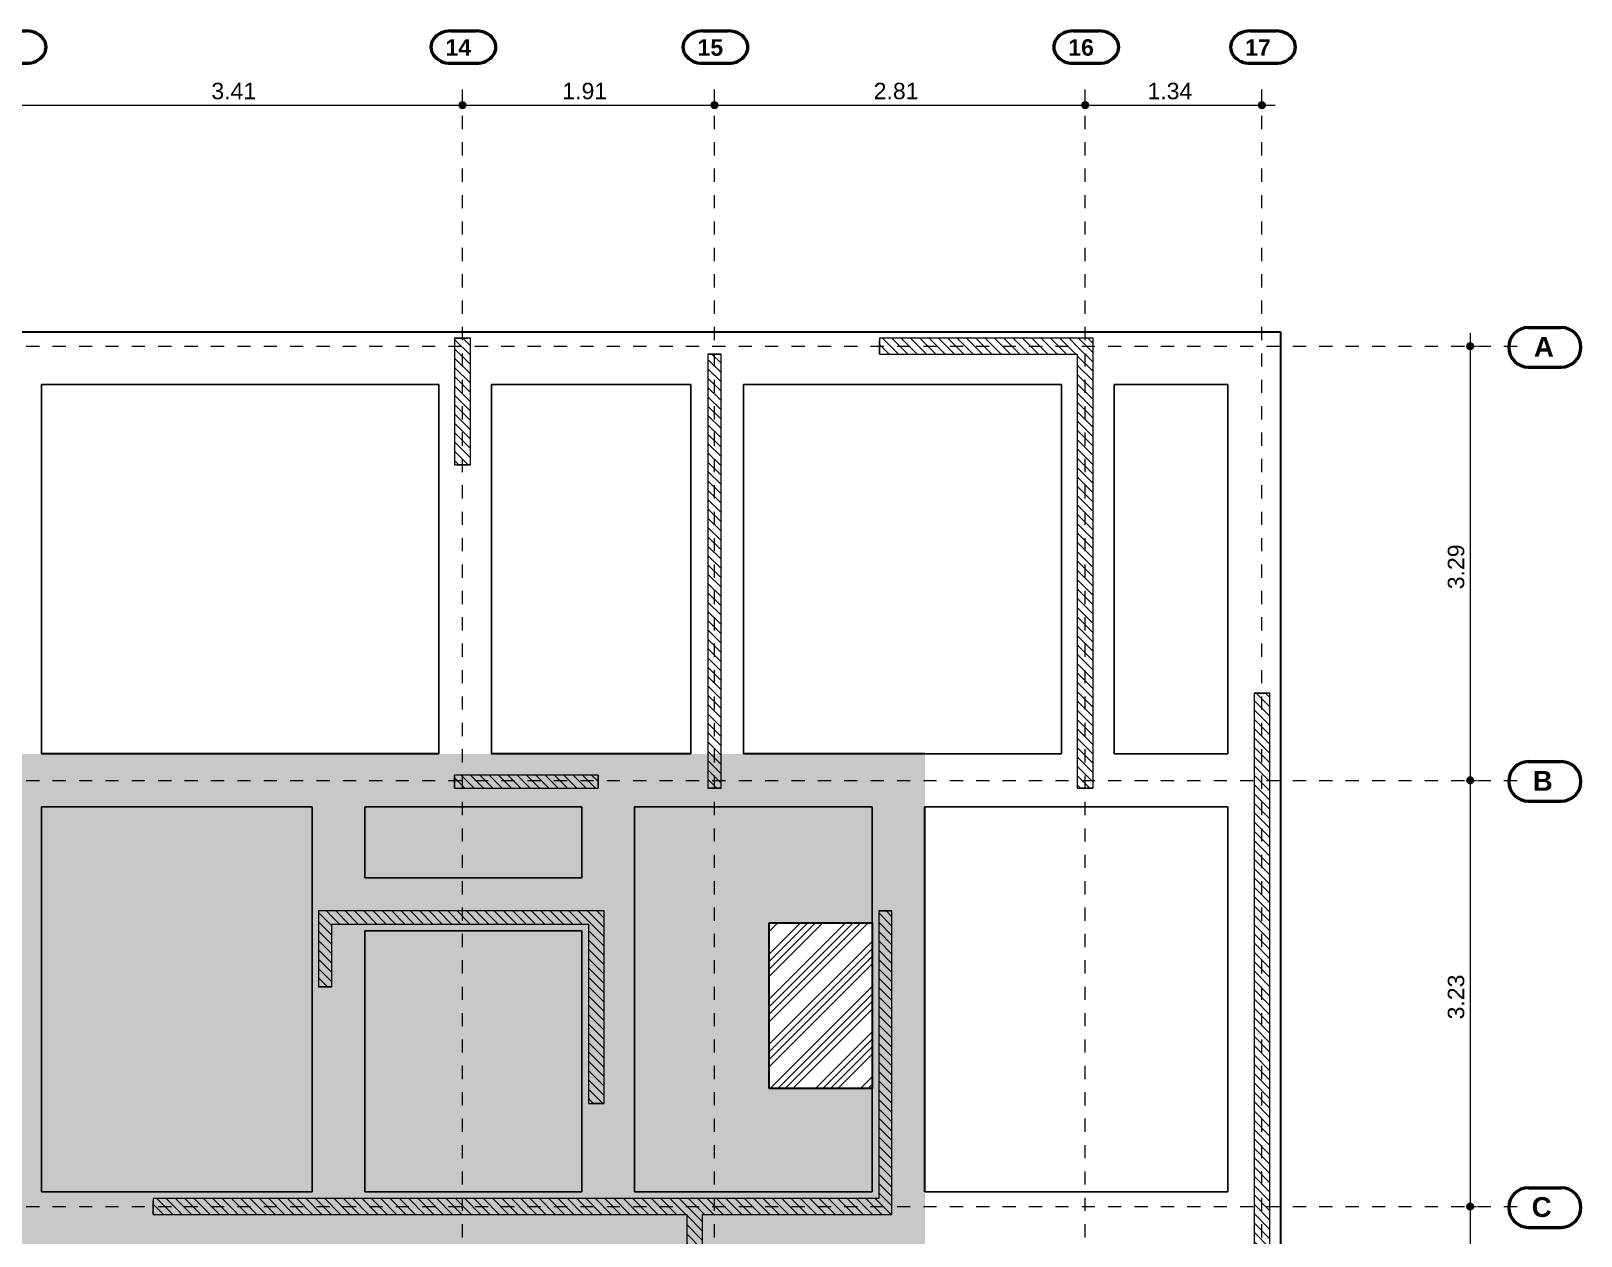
# Model space of a CAD drawing. Header units: metres. Extents: x 1.9 to 93.5, y 3.6 to 60.4.
# Drawn here: x 81.74 to 93.48, y 51.29 to 60.42 of the extents above; entities that cross this region are included whole.
import ezdxf

# ---------------------------------------------------------------- set-up
doc = ezdxf.new("R2010")
doc.units = ezdxf.units.M
doc.linetypes.add('-PYD PUNTEADO', pattern=[0.003177, 0.002118, -0.001059])
doc.linetypes.add('IMPORT-CENTER', pattern=[0.02, 0.0125, -0.0025, 0.0025, -0.0025])
for name, color, linetype, lineweight in [('ACHURADO-1', 8, 'Continuous', 9), ('CASETONES-1', 8, 'Continuous', 9), ('CONTORNO-1', 2, 'Continuous', 30), ('COTAS-2', 9, 'Continuous', 9), ('COTAS-50', 9, 'Continuous', 9), ('EJES-2', 1, 'IMPORT-CENTER', 9), ('MUROS-1', 8, 'Continuous', 9), ('MUROS-2', 8, '-PYD PUNTEADO', 9), ('TEXTEJES', 3, 'Continuous', 50)]:
    doc.layers.add(name, color=color, linetype=linetype, lineweight=lineweight)
doc.styles.add('Swis721 Ex BT_B_1', font='swisseb.ttf', dxfattribs={"height": 0.15})
doc.styles.add('Swis721 Ex BT_B_2', font='swisseb.ttf', dxfattribs={"height": 0.125})
doc.styles.add('Swis721 LtEx BT_4', font='swissel.ttf', dxfattribs={"height": 0.125})
doc.dimstyles.new('P_D-PLI-COT-EJE', dxfattribs={"dimscale": 0.3048, "dimtxt": 0.131878, "dimasz": 0.656168, "dimexe": 0.164042, "dimexo": 0.164042, "dimgap": 0.008202, "dimtad": 1, "dimrnd": 0.01, "dimzin": 0, "dimdsep": 46, "dimtxsty": 'Swis721 LtEx BT_4', "dimblk1": 'DOTSMALL', "dimblk2": 'DOTSMALL', "dimsah": 1, "dimcen": 0.09, "dimdle": 0.328084, "dimadec": 0, "dimazin": 0, "dimtfac": 1, "dimtdec": 4, "dimtix": 1, "dimtmove": 0, "dimatfit": 3, "dimfxl": 1, "dimtvp": 1, "dimtolj": 1, "dimtzin": 0, "dimarcsym": 2})
pattern_1 = [(315, (56.83287, 0), (0.03535534, 0.03535534), [])]

# ---------------------------------------------------------------- blocks, each defined once
blk = doc.blocks.new('Grid - P_D-DCA-EJE-VER-_1-75_-2560240-LOS-1_4 - REFUERZO SUP_ CIMENTACIÓN LOSA SUP_')
at = {"layer": 'TEXTEJES'}
for p, q in [((-0.00177, 0.00245), (0.00208, 0.00245)), ((-0.00177, -0.00245), (0.00208, -0.00245))]:
    blk.add_line(p, q, dxfattribs=at)
for centre, major_axis in [((-0.00177, 0), (-0.003, 0)), ((0.00208, 0), (0.003, 0))]:
    blk.add_ellipse(centre, major_axis=major_axis, ratio=0.817708, start_param=4.712389, end_param=7.853982, dxfattribs=at)
blk = doc.blocks.new('Grid - P_D-PLI-EJE-HOR-_1-75_-2561161-LOS-1_4 - REFUERZO SUP_ CIMENTACIÓN LOSA SUP_')
at = {"layer": 'TEXTEJES'}
for p, q in [((-0.00284, -0.00247), (-0.00284, 0.00247)), ((0.00316, -0.00247), (0.00316, 0.00247))]:
    blk.add_line(p, q, dxfattribs=at)
for centre, start, end in [((0.00016, 0.00247), 0, 180), ((0.00016, -0.00247), 180, 360)]:
    blk.add_arc(centre, 0.003, start, end, dxfattribs=at)
blk = doc.blocks.new('DIMBLOCK13-LOS-1_4 - REFUERZO SUP_ CIMENTACIÓN LOSA SUP_')
at = {"layer": 'COTAS-50', "lineweight": 25, "transparency": 16777216}
h = blk.add_hatch(color=256, dxfattribs=at)
edge = h.paths.add_edge_path()
edge.add_arc((81.597, 59.858), 0.025, 0, 360)
h = blk.add_hatch(color=256, dxfattribs=at)
edge = h.paths.add_edge_path()
edge.add_arc((85.007, 59.858), 0.025, 0, 360)
at = {"layer": 'COTAS-50', "transparency": 16777216}
for p, q in [((81.597, 59.844), (81.597, 59.908)), ((81.597, 59.858), (85.007, 59.858)), ((81.597, 59.858), (81.597, 59.844)), ((85.007, 59.844), (85.007, 59.908)), ((85.007, 59.858), (85.007, 59.844))]:
    blk.add_line(p, q, dxfattribs=at)
at = {"layer": 'COTAS-50', "lineweight": 25, "transparency": 16777216}
for centre in [(81.597, 59.858), (85.007, 59.858)]:
    blk.add_circle(centre, 0.025, dxfattribs=at)
at = {"layer": 'COTAS-50', "color": 0, "transparency": 16777216, "insert": (83.104, 60.027), "char_height": 0.125, "width": 0.47476, "attachment_point": 1, "line_spacing_factor": 0.989083, "style": 'Swis721 LtEx BT_4'}
blk.add_mtext('3.41', dxfattribs=at)
blk = doc.blocks.new('_DotSmall')
at = {"color": 0, "linetype": 'ByBlock', "const_width": 0.5}
blk.add_lwpolyline([(-0.0625, 0, 1), (0.0625, 0, 1)], format="xyb", close=True, dxfattribs=at)
blk = doc.blocks.new('DIMBLOCK14-LOS-1_4 - REFUERZO SUP_ CIMENTACIÓN LOSA SUP_')
at = {"layer": 'COTAS-50', "lineweight": 25, "transparency": 16777216}
h = blk.add_hatch(color=256, dxfattribs=at)
edge = h.paths.add_edge_path()
edge.add_arc((85.007, 59.858), 0.025, 0, 360)
h = blk.add_hatch(color=256, dxfattribs=at)
edge = h.paths.add_edge_path()
edge.add_arc((86.917, 59.858), 0.025, 0, 360)
at = {"layer": 'COTAS-50', "transparency": 16777216}
for p, q in [((85.007, 59.844), (85.007, 59.908)), ((85.007, 59.858), (86.917, 59.858)), ((85.007, 59.858), (85.007, 59.844)), ((86.917, 59.844), (86.917, 59.908)), ((86.917, 59.858), (86.917, 59.844))]:
    blk.add_line(p, q, dxfattribs=at)
at = {"layer": 'COTAS-50', "lineweight": 25, "transparency": 16777216}
for centre in [(85.007, 59.858), (86.917, 59.858)]:
    blk.add_circle(centre, 0.025, dxfattribs=at)
at = {"layer": 'COTAS-50', "color": 0, "transparency": 16777216, "insert": (85.764, 60.027), "char_height": 0.125, "width": 0.47476, "attachment_point": 1, "line_spacing_factor": 0.989083, "style": 'Swis721 LtEx BT_4'}
blk.add_mtext('1.91', dxfattribs=at)
blk = doc.blocks.new('DIMBLOCK15-LOS-1_4 - REFUERZO SUP_ CIMENTACIÓN LOSA SUP_')
at = {"layer": 'COTAS-50', "lineweight": 25, "transparency": 16777216}
h = blk.add_hatch(color=256, dxfattribs=at)
edge = h.paths.add_edge_path()
edge.add_arc((86.917, 59.858), 0.025, 0, 360)
h = blk.add_hatch(color=256, dxfattribs=at)
edge = h.paths.add_edge_path()
edge.add_arc((89.727, 59.858), 0.025, 0, 360)
at = {"layer": 'COTAS-50', "transparency": 16777216}
for p, q in [((86.917, 59.844), (86.917, 59.908)), ((86.917, 59.858), (89.727, 59.858)), ((86.917, 59.858), (86.917, 59.844)), ((89.727, 59.844), (89.727, 59.908)), ((89.727, 59.858), (89.727, 59.844))]:
    blk.add_line(p, q, dxfattribs=at)
at = {"layer": 'COTAS-50', "lineweight": 25, "transparency": 16777216}
for centre in [(86.917, 59.858), (89.727, 59.858)]:
    blk.add_circle(centre, 0.025, dxfattribs=at)
at = {"layer": 'COTAS-50', "color": 0, "transparency": 16777216, "insert": (88.124, 60.027), "char_height": 0.125, "width": 0.47476, "attachment_point": 1, "line_spacing_factor": 0.989083, "style": 'Swis721 LtEx BT_4'}
blk.add_mtext('2.81', dxfattribs=at)
blk = doc.blocks.new('DIMBLOCK16-LOS-1_4 - REFUERZO SUP_ CIMENTACIÓN LOSA SUP_')
at = {"layer": 'COTAS-50', "lineweight": 25, "transparency": 16777216}
h = blk.add_hatch(color=256, dxfattribs=at)
edge = h.paths.add_edge_path()
edge.add_arc((89.727, 59.858), 0.025, 0, 360)
h = blk.add_hatch(color=256, dxfattribs=at)
edge = h.paths.add_edge_path()
edge.add_arc((91.067, 59.858), 0.025, 0, 360)
at = {"layer": 'COTAS-50', "transparency": 16777216}
for p, q in [((89.727, 59.844), (89.727, 59.908)), ((89.727, 59.858), (91.167, 59.858)), ((89.727, 59.858), (89.727, 59.844)), ((91.067, 59.844), (91.067, 59.908)), ((91.067, 59.858), (91.067, 59.844))]:
    blk.add_line(p, q, dxfattribs=at)
at = {"layer": 'COTAS-50', "lineweight": 25, "transparency": 16777216}
for centre in [(89.727, 59.858), (91.067, 59.858)]:
    blk.add_circle(centre, 0.025, dxfattribs=at)
at = {"layer": 'COTAS-50', "color": 0, "transparency": 16777216, "insert": (90.199, 60.027), "char_height": 0.125, "width": 0.47476, "attachment_point": 1, "line_spacing_factor": 0.989083, "style": 'Swis721 LtEx BT_4'}
blk.add_mtext('1.34', dxfattribs=at)
blk = doc.blocks.new('DIMBLOCK39-LOS-1_4 - REFUERZO SUP_ CIMENTACIÓN LOSA SUP_')
at = {"layer": 'COTAS-50', "lineweight": 25, "transparency": 16777216}
h = blk.add_hatch(color=256, dxfattribs=at)
edge = h.paths.add_edge_path()
edge.add_arc((92.644, 58.03), 0.025, 0, 360)
h = blk.add_hatch(color=256, dxfattribs=at)
edge = h.paths.add_edge_path()
edge.add_arc((92.644, 54.74), 0.025, 0, 360)
at = {"layer": 'COTAS-50', "transparency": 16777216}
for p, q in [((92.644, 58.13), (92.644, 54.74)), ((92.629, 58.03), (92.694, 58.03)), ((92.644, 58.03), (92.629, 58.03)), ((92.629, 54.74), (92.694, 54.74)), ((92.644, 54.74), (92.629, 54.74))]:
    blk.add_line(p, q, dxfattribs=at)
at = {"layer": 'COTAS-50', "lineweight": 25, "transparency": 16777216}
for centre in [(92.644, 58.03), (92.644, 54.74)]:
    blk.add_circle(centre, 0.025, dxfattribs=at)
at = {"layer": 'COTAS-50', "color": 0, "transparency": 16777216, "insert": (92.475, 56.188), "char_height": 0.125, "width": 0.47476, "attachment_point": 1, "rotation": 90, "line_spacing_factor": 0.989083, "style": 'Swis721 LtEx BT_4'}
blk.add_mtext('3.29', dxfattribs=at)
blk = doc.blocks.new('DIMBLOCK40-LOS-1_4 - REFUERZO SUP_ CIMENTACIÓN LOSA SUP_')
at = {"layer": 'COTAS-50', "lineweight": 25, "transparency": 16777216}
h = blk.add_hatch(color=256, dxfattribs=at)
edge = h.paths.add_edge_path()
edge.add_arc((92.644, 54.74), 0.025, 0, 360)
h = blk.add_hatch(color=256, dxfattribs=at)
edge = h.paths.add_edge_path()
edge.add_arc((92.644, 51.51), 0.025, 0, 360)
at = {"layer": 'COTAS-50', "transparency": 16777216}
for p, q in [((92.629, 54.74), (92.694, 54.74)), ((92.644, 54.74), (92.629, 54.74)), ((92.644, 54.74), (92.644, 51.51)), ((92.629, 51.51), (92.694, 51.51)), ((92.644, 51.51), (92.629, 51.51))]:
    blk.add_line(p, q, dxfattribs=at)
at = {"layer": 'COTAS-50', "lineweight": 25, "transparency": 16777216}
for centre in [(92.644, 54.74), (92.644, 51.51)]:
    blk.add_circle(centre, 0.025, dxfattribs=at)
at = {"layer": 'COTAS-50', "color": 0, "transparency": 16777216, "insert": (92.475, 52.928), "char_height": 0.125, "width": 0.47476, "attachment_point": 1, "rotation": 90, "line_spacing_factor": 0.989083, "style": 'Swis721 LtEx BT_4'}
blk.add_mtext('3.23', dxfattribs=at)
blk = doc.blocks.new('DIMBLOCK41-LOS-1_4 - REFUERZO SUP_ CIMENTACIÓN LOSA SUP_')
at = {"layer": 'COTAS-50', "lineweight": 25, "transparency": 16777216}
h = blk.add_hatch(color=256, dxfattribs=at)
edge = h.paths.add_edge_path()
edge.add_arc((92.644, 51.51), 0.025, 0, 360)
h = blk.add_hatch(color=256, dxfattribs=at)
edge = h.paths.add_edge_path()
edge.add_arc((92.644, 50.09), 0.025, 0, 360)
at = {"layer": 'COTAS-50', "transparency": 16777216}
for p, q in [((92.629, 51.51), (92.694, 51.51)), ((92.644, 51.51), (92.629, 51.51)), ((92.644, 51.51), (92.644, 50.09)), ((92.629, 50.09), (92.694, 50.09)), ((92.644, 50.09), (92.629, 50.09))]:
    blk.add_line(p, q, dxfattribs=at)
at = {"layer": 'COTAS-50', "lineweight": 25, "transparency": 16777216}
for centre in [(92.644, 51.51), (92.644, 50.09)]:
    blk.add_circle(centre, 0.025, dxfattribs=at)
at = {"layer": 'COTAS-50', "color": 0, "transparency": 16777216, "insert": (92.475, 50.603), "char_height": 0.125, "width": 0.47476, "attachment_point": 1, "rotation": 90, "line_spacing_factor": 0.989083, "style": 'Swis721 LtEx BT_4'}
blk.add_mtext('1.42', dxfattribs=at)

msp = doc.modelspace()

# ---------------------------------------------------------------- hatches: boundary and pattern name
at = {"layer": 'ACHURADO-1'}
h = msp.add_hatch(dxfattribs=at)
h.set_pattern_fill('FP_1', color=256, style=0, pattern_type=2)
h.set_pattern_definition(pattern_1)
h.paths.add_polyline_path([(85.067, 57.13), (85.067, 58.09), (84.947, 58.09), (84.947, 57.13)])
h = msp.add_hatch(dxfattribs=at)
h.set_pattern_fill('FP_1', color=256, style=0, pattern_type=2)
h.set_pattern_definition(pattern_1)
h.paths.add_polyline_path([(88.167, 57.97), (89.667, 57.97), (89.667, 58.09), (88.167, 58.09)])
h = msp.add_hatch(dxfattribs=at)
h.set_pattern_fill('FP_1', color=256, style=0, pattern_type=2)
h.set_pattern_definition(pattern_1)
h.paths.add_polyline_path([(89.787, 54.68), (89.787, 58.09), (89.667, 58.09), (89.667, 54.68)])
h = msp.add_hatch(dxfattribs=at)
h.set_pattern_fill('FP_1', color=256, style=0, pattern_type=2)
h.set_pattern_definition(pattern_1)
h.paths.add_polyline_path([(86.967, 54.68), (86.967, 57.97), (86.867, 57.97), (86.867, 54.68)])
h = msp.add_hatch(dxfattribs=at)
h.set_pattern_fill('FP_1', color=256, style=0, pattern_type=2)
h.set_pattern_definition(pattern_1)
h.paths.add_polyline_path([(91.007, 44.78), (91.127, 44.78), (91.127, 55.4), (91.007, 55.4), (91.007, 50.03)])
h = msp.add_hatch(dxfattribs=at)
h.set_pattern_fill('FP_2', color=256, style=0, pattern_type=2)
h.set_pattern_definition([(45, (56.83287, 0), (-0.11404925, 0.11404925), []), (45, (56.94692, 0), (-0.11404925, 0.11404925), [0.20161, -0.04032, 0.00168, -0.03865])])
h.paths.add_polyline_path([(55.992, 45.24), (69.572, 45.24), (69.572, 54.94), (55.742, 54.94), (55.742, 45.24)])
h.paths.add_polyline_path([(78.247, 45.24), (88.512, 45.24), (88.512, 54.94), (74.682, 54.94), (74.682, 45.24), (77.157, 45.24)])
h.paths.add_polyline_path([(56.922, 46.52), (56.142, 46.52), (56.142, 47.775), (56.922, 47.775), (56.922, 47.614)])
h.paths.add_polyline_path([(87.332, 46.52), (87.332, 47.775), (88.112, 47.775), (88.112, 46.52)])
h.paths.add_polyline_path([(86.957, 48.96), (86.957, 49.89), (87.657, 49.89), (87.657, 48.96)])
h.paths.add_polyline_path([(57.297, 48.96), (56.597, 48.96), (56.597, 49.89), (57.297, 49.89)])
h.paths.add_polyline_path([(78.282, 49.091), (76.487, 49.091), (76.487, 51.09), (78.282, 51.09), (78.282, 50.263)])
h.paths.add_polyline_path([(65.967, 49.091), (65.967, 51.09), (67.767, 51.09), (67.767, 49.091)])
h.paths.add_polyline_path([(87.657, 50.29), (86.957, 50.29), (86.957, 51.22), (87.657, 51.22)])
h.paths.add_polyline_path([(56.597, 50.29), (56.597, 51.22), (57.297, 51.22), (57.297, 50.29)])
h.paths.add_polyline_path([(75.082, 52.405), (75.082, 53.66), (75.862, 53.66), (75.862, 52.405)])
h.paths.add_polyline_path([(88.112, 52.405), (87.332, 52.405), (87.332, 53.66), (88.112, 53.66)])
h.paths.add_polyline_path([(68.392, 52.405), (68.392, 53.66), (69.172, 53.66), (69.172, 52.405)])
h.paths.add_polyline_path([(56.142, 52.405), (56.142, 53.66), (56.922, 53.66), (56.922, 52.405), (56.788, 52.405)])
h = msp.add_hatch(dxfattribs=at)
h.set_pattern_fill('FP_1', color=256, style=0, pattern_type=2)
h.set_pattern_definition(pattern_1)
h.paths.add_polyline_path([(84.947, 54.68), (86.036, 54.68), (86.036, 54.78), (84.947, 54.78)])
h = msp.add_hatch(dxfattribs=at)
h.set_pattern_fill('FP_1', color=256, style=0, pattern_type=2)
h.set_pattern_definition(pattern_1)
h.paths.add_polyline_path([(84.017, 53.175), (84.017, 53.75), (83.917, 53.75), (83.917, 53.175)])
h = msp.add_hatch(dxfattribs=at)
h.set_pattern_fill('FP_1', color=256, style=0, pattern_type=2)
h.set_pattern_definition(pattern_1)
h.paths.add_polyline_path([(85.962, 53.65), (85.962, 53.75), (84.017, 53.75), (84.017, 53.65), (84.63, 53.65)])
h = msp.add_hatch(dxfattribs=at)
h.set_pattern_fill('FP_1', color=256, style=0, pattern_type=2)
h.set_pattern_definition(pattern_1)
h.paths.add_polyline_path([(85.962, 52.29), (86.082, 52.29), (86.082, 53.75), (85.962, 53.75), (85.962, 53.65)])
h = msp.add_hatch(dxfattribs=at)
h.set_pattern_fill('FP_1', color=256, style=0, pattern_type=2)
h.set_pattern_definition(pattern_1)
h.paths.add_polyline_path([(88.262, 51.57), (88.262, 53.75), (88.162, 53.75), (88.162, 51.57)])
h = msp.add_hatch(dxfattribs=at)
h.set_pattern_fill('FP_3', color=256, style=0, pattern_type=2)
h.set_pattern_definition([(45, (56.83287, 0), (-0.1710774, 0.1710774), []), (45, (56.8899, 0), (-0.1710774, 0.1710774), []), (45, (56.94692, 0), (-0.1710774, 0.1710774), []), (45, (57.00394, 0), (-0.1710774, 0.1710774), [])])
h.paths.add_polyline_path([(56.922, 46.52), (56.922, 47.775), (56.142, 47.775), (56.142, 46.52)])
h.paths.add_polyline_path([(87.332, 46.52), (88.112, 46.52), (88.112, 47.775), (87.332, 47.775)])
h.paths.add_polyline_path([(86.957, 48.96), (87.657, 48.96), (87.657, 49.89), (86.957, 49.89), (86.957, 49.091)])
h.paths.add_polyline_path([(56.597, 48.96), (57.297, 48.96), (57.297, 49.89), (56.597, 49.89), (56.597, 49.091)])
h.paths.add_polyline_path([(86.957, 50.29), (87.657, 50.29), (87.657, 51.22), (86.957, 51.22), (86.957, 51.09)])
h.paths.add_polyline_path([(56.922, 50.29), (57.297, 50.29), (57.297, 51.22), (56.597, 51.22), (56.597, 50.29)])
h.paths.add_polyline_path([(69.172, 52.405), (69.172, 53.66), (68.392, 53.66), (68.392, 52.405), (68.78, 52.405)])
h.paths.add_polyline_path([(75.082, 52.405), (75.862, 52.405), (75.862, 53.66), (75.082, 53.66)])
h.paths.add_polyline_path([(87.332, 52.405), (88.112, 52.405), (88.112, 53.66), (87.332, 53.66)])
h.paths.add_polyline_path([(56.142, 52.405), (56.922, 52.405), (56.922, 53.66), (56.142, 53.66), (56.142, 53.582)])
h = msp.add_hatch(dxfattribs=at)
h.set_pattern_fill('FP_1', color=256, style=0, pattern_type=2)
h.set_pattern_definition(pattern_1)
h.paths.add_polyline_path([(82.662, 51.45), (88.262, 51.45), (88.262, 51.57), (82.662, 51.57)])
h = msp.add_hatch(dxfattribs=at)
h.set_pattern_fill('FP_1', color=256, style=0, pattern_type=2)
h.set_pattern_definition(pattern_1)
h.paths.add_polyline_path([(86.707, 48.73), (86.827, 48.73), (86.827, 51.45), (86.707, 51.45), (86.707, 50.263)])

# ---------------------------------------------------------------- linework, layer by layer
at = {"layer": 'CASETONES-1'}
for p, q in [((84.827, 57.74), (81.817, 57.74)), ((81.817, 57.74), (84.827, 57.74)), ((81.817, 57.74), (81.817, 54.94)), ((81.817, 54.94), (81.817, 57.74)), ((84.827, 54.94), (84.827, 57.74)), ((84.827, 57.74), (84.827, 54.94)), ((86.737, 57.74), (85.227, 57.74)), ((85.227, 57.74), (86.737, 57.74)), ((85.227, 57.74), (85.227, 54.94)), ((85.227, 54.94), (85.227, 57.74)), ((86.737, 54.94), (86.737, 57.74)), ((86.737, 57.74), (86.737, 54.94)), ((89.547, 57.74), (87.137, 57.74)), ((87.137, 57.74), (89.547, 57.74)), ((87.137, 57.74), (87.137, 54.94)), ((87.137, 54.94), (87.137, 57.74)), ((89.547, 54.94), (89.547, 57.74)), ((89.547, 57.74), (89.547, 54.94)), ((90.807, 57.74), (89.947, 57.74)), ((89.947, 57.74), (90.807, 57.74)), ((89.947, 57.74), (89.947, 54.94)), ((89.947, 54.94), (89.947, 57.74)), ((90.807, 54.94), (90.807, 57.74)), ((90.807, 57.74), (90.807, 54.94)), ((84.827, 54.94), (81.817, 54.94)), ((86.737, 54.94), (85.227, 54.94)), ((88.512, 54.94), (87.137, 54.94)), ((88.512, 54.94), (89.547, 54.94)), ((89.547, 54.94), (88.512, 54.94)), ((89.947, 54.94), (90.807, 54.94)), ((90.807, 54.94), (89.947, 54.94)), ((83.867, 54.54), (81.817, 54.54)), ((81.817, 54.54), (83.867, 54.54)), ((81.817, 51.62), (81.817, 54.54)), ((81.817, 54.54), (81.817, 51.62)), ((83.867, 54.54), (83.867, 51.62)), ((83.867, 51.62), (83.867, 54.54)), ((85.912, 54.54), (84.267, 54.54)), ((84.267, 54.54), (85.912, 54.54)), ((84.267, 54), (84.267, 54.54)), ((84.267, 54.54), (84.267, 54)), ((85.912, 54.54), (85.912, 54)), ((85.912, 54), (85.912, 54.54)), ((88.112, 54.54), (86.312, 54.54)), ((86.312, 54.54), (88.112, 54.54)), ((86.312, 51.62), (86.312, 54.54)), ((86.312, 54.54), (86.312, 51.62)), ((88.112, 54.54), (88.112, 53.66)), ((88.112, 53.66), (88.112, 54.54)), ((90.807, 54.54), (88.512, 54.54)), ((88.512, 54.54), (90.807, 54.54)), ((88.512, 51.62), (88.512, 54.54)), ((90.807, 51.62), (90.807, 54.54)), ((90.807, 54.54), (90.807, 51.62)), ((85.912, 54), (84.267, 54)), ((84.267, 54), (85.912, 54)), ((84.267, 51.62), (84.267, 53.6)), ((84.267, 53.6), (84.267, 51.62)), ((84.267, 53.6), (85.912, 53.6)), ((85.912, 53.6), (84.267, 53.6)), ((85.912, 53.6), (85.912, 51.62)), ((85.912, 51.62), (85.912, 53.6)), ((88.112, 53.66), (88.112, 51.62)), ((88.112, 51.62), (88.112, 52.405)), ((83.867, 51.62), (81.817, 51.62)), ((81.817, 51.62), (83.867, 51.62)), ((85.912, 51.62), (84.267, 51.62)), ((84.267, 51.62), (85.912, 51.62)), ((88.112, 51.62), (86.312, 51.62)), ((86.312, 51.62), (88.112, 51.62)), ((88.512, 51.62), (90.807, 51.62)), ((90.807, 51.62), (88.512, 51.62))]:
    msp.add_line(p, q, dxfattribs=at)
at = {"layer": 'CONTORNO-1'}
for p, q in [((53.067, 58.14), (91.207, 58.14)), ((91.207, 58.14), (91.207, 42.04)), ((84.827, 54.94), (81.817, 54.94)), ((86.737, 54.94), (85.227, 54.94)), ((88.512, 54.94), (87.137, 54.94)), ((88.512, 51.62), (88.512, 54.54)), ((87.332, 53.66), (88.112, 53.66)), ((87.332, 52.405), (87.332, 53.66)), ((88.112, 53.66), (88.112, 52.405)), ((88.112, 52.405), (87.332, 52.405))]:
    msp.add_line(p, q, dxfattribs=at)
at = {"layer": 'EJES-2'}
for p, q in [((85.007, 40.476), (85.007, 60.05)), ((86.917, 40.476), (86.917, 60.05)), ((89.727, 40.476), (89.727, 60.05)), ((91.067, 40.476), (91.067, 60.05)), ((51.501, 58.03), (93.059, 58.03)), ((51.501, 54.74), (93.059, 54.74)), ((51.501, 51.51), (93.059, 51.51))]:
    msp.add_line(p, q, dxfattribs=at)
at = {"layer": 'MUROS-1'}
for p, q in [((84.947, 58.09), (84.947, 57.13)), ((85.067, 58.09), (84.947, 58.09)), ((85.067, 57.13), (85.067, 58.09)), ((89.787, 58.09), (88.167, 58.09)), ((88.167, 58.09), (88.167, 57.97)), ((89.787, 54.68), (89.787, 58.09)), ((86.867, 57.97), (86.867, 54.68)), ((86.967, 57.97), (86.867, 57.97)), ((86.967, 54.68), (86.967, 57.97)), ((88.167, 57.97), (89.667, 57.97)), ((89.667, 57.97), (89.667, 54.68)), ((84.947, 57.13), (85.067, 57.13)), ((91.007, 55.4), (91.007, 44.78)), ((91.127, 55.4), (91.007, 55.4)), ((91.127, 44.78), (91.127, 55.4)), ((86.036, 54.78), (84.947, 54.78)), ((84.947, 54.78), (84.947, 54.68)), ((86.036, 54.68), (86.036, 54.78)), ((84.947, 54.68), (86.036, 54.68)), ((86.867, 54.68), (86.967, 54.68)), ((89.667, 54.68), (89.787, 54.68)), ((83.917, 53.75), (83.917, 53.175)), ((86.082, 53.75), (83.917, 53.75)), ((86.082, 52.29), (86.082, 53.75)), ((88.162, 53.75), (88.162, 51.57)), ((88.262, 53.75), (88.162, 53.75)), ((88.262, 51.45), (88.262, 53.75)), ((84.017, 53.175), (84.017, 53.65)), ((84.017, 53.65), (85.962, 53.65)), ((85.962, 53.65), (85.962, 52.29)), ((83.917, 53.175), (84.017, 53.175)), ((85.962, 52.29), (86.082, 52.29)), ((88.162, 51.57), (82.662, 51.57)), ((82.662, 51.57), (82.662, 51.45)), ((82.662, 51.45), (86.707, 51.45)), ((86.707, 51.45), (86.707, 48.73)), ((86.827, 51.45), (88.262, 51.45)), ((86.827, 48.73), (86.827, 51.45))]:
    msp.add_line(p, q, dxfattribs=at)
at = {"layer": 'MUROS-2'}
for p, q in [((84.947, 58.09), (84.947, 57.13)), ((84.947, 58.09), (85.067, 58.09)), ((85.067, 57.13), (85.067, 58.09)), ((88.167, 57.97), (88.167, 58.09)), ((89.787, 58.09), (88.167, 58.09)), ((89.787, 54.68), (89.787, 58.09)), ((86.867, 57.97), (86.867, 54.68)), ((86.867, 57.97), (86.967, 57.97)), ((86.967, 54.68), (86.967, 57.97)), ((88.167, 57.97), (89.667, 57.97)), ((89.667, 57.97), (89.667, 54.68)), ((85.067, 57.13), (84.947, 57.13)), ((91.007, 55.4), (91.007, 50.15)), ((91.007, 55.4), (91.127, 55.4)), ((91.127, 44.78), (91.127, 55.4)), ((84.947, 54.68), (84.947, 54.78)), ((86.036, 54.78), (84.947, 54.78)), ((86.036, 54.78), (86.036, 54.68)), ((84.947, 54.68), (86.036, 54.68)), ((86.967, 54.68), (86.867, 54.68)), ((89.787, 54.68), (89.667, 54.68)), ((83.917, 53.75), (83.917, 53.175)), ((86.082, 53.75), (83.917, 53.75)), ((86.082, 52.29), (86.082, 53.75)), ((88.162, 53.75), (88.162, 51.57)), ((88.162, 53.75), (88.262, 53.75)), ((88.262, 51.45), (88.262, 53.75)), ((84.017, 53.175), (84.017, 53.65)), ((84.017, 53.65), (85.962, 53.65)), ((85.962, 53.65), (85.962, 52.29)), ((84.017, 53.175), (83.917, 53.175)), ((86.082, 52.29), (85.962, 52.29)), ((82.662, 51.45), (82.662, 51.57)), ((88.162, 51.57), (82.662, 51.57)), ((82.662, 51.45), (86.707, 51.45)), ((86.707, 51.45), (86.707, 48.73)), ((86.827, 51.45), (88.262, 51.45)), ((86.827, 50.15), (86.827, 51.45))]:
    msp.add_line(p, q, dxfattribs=at)

# ---------------------------------------------------------------- block references
at = {"layer": 'TEXTEJES', "xscale": 49.99999999999998, "yscale": 49.99999999999998, "zscale": 49.99999999999998}
for p in [(81.597, 60.297), (85.007, 60.297), (86.917, 60.297), (89.727, 60.297), (91.067, 60.297)]:
    msp.add_blockref('Grid - P_D-DCA-EJE-VER-_1-75_-2560240-LOS-1_4 - REFUERZO SUP_ CIMENTACIÓN LOSA SUP_', p, dxfattribs=at)
at = {"layer": 'TEXTEJES', "xscale": 49.99999999999998, "yscale": 49.99999999999998, "zscale": 49.99999999999998, "rotation": 269.9999999999995}
for p in [(93.211, 58.03), (93.211, 54.74), (93.211, 51.51)]:
    msp.add_blockref('Grid - P_D-PLI-EJE-HOR-_1-75_-2561161-LOS-1_4 - REFUERZO SUP_ CIMENTACIÓN LOSA SUP_', p, dxfattribs=at)

# ---------------------------------------------------------------- texts
at = {"layer": 'TEXTEJES', "attachment_point": 1}
for s, insert, char_height, width, style in [('14', (84.879, 60.357), 0.125, 0.31266, 'Swis721 Ex BT_B_2'), ('15', (86.789, 60.357), 0.125, 0.31266, 'Swis721 Ex BT_B_2'), ('16', (89.599, 60.357), 0.125, 0.31266, 'Swis721 Ex BT_B_2'), ('17', (90.939, 60.357), 0.125, 0.31266, 'Swis721 Ex BT_B_2'), ('\\fSwis721 Ex BT|b1|i0|c0|p34|;A', (93.128, 58.101), 0.15, 0.20042, 'Swis721 Ex BT_B_1'), ('\\fSwis721 Ex BT|b1|i0|c0|p34|;B', (93.119, 54.811), 0.15, 0.22046, 'Swis721 Ex BT_B_1'), ('\\fSwis721 Ex BT|b1|i0|c0|p34|;C', (93.111, 51.581), 0.15, 0.24051, 'Swis721 Ex BT_B_1')]:
    msp.add_mtext(s, dxfattribs=dict(at, insert=insert, char_height=char_height, width=width, style=style))

# ---------------------------------------------------------------- dimensions: what is measured, and where the dimension line sits
at = {"layer": 'COTAS-2'}
for base, p1, p2, override, picture, middle in [((85.007, 59.858), (81.597, 59.894), (85.007, 59.894), {"dimpost": '<>', "dimfxl": 3.41}, 'DIMBLOCK13-LOS-1_4 - REFUERZO SUP_ CIMENTACIÓN LOSA SUP_', (83.302, 59.925)), ((86.917, 59.858), (85.007, 59.894), (86.917, 59.894), {"dimpost": '<>', "dimfxl": 1.91}, 'DIMBLOCK14-LOS-1_4 - REFUERZO SUP_ CIMENTACIÓN LOSA SUP_', (85.962, 59.925)), ((89.727, 59.858), (86.917, 59.894), (89.727, 59.894), {"dimpost": '<>', "dimfxl": 2.81}, 'DIMBLOCK15-LOS-1_4 - REFUERZO SUP_ CIMENTACIÓN LOSA SUP_', (88.322, 59.925)), ((91.067, 59.858), (89.727, 59.894), (91.067, 59.894), {"dimpost": '<>', "dimfxl": 1.34}, 'DIMBLOCK16-LOS-1_4 - REFUERZO SUP_ CIMENTACIÓN LOSA SUP_', (90.397, 59.925))]:
    dim = msp.add_linear_dim(base=base, p1=p1, p2=p2, dimstyle='P_D-PLI-COT-EJE', override=override, dxfattribs=at)
    dim.commit()
    dim.dimension.update_dxf_attribs({"geometry": picture, "text_midpoint": middle})
for base, p1, p2, override, picture, middle in [((92.644, 54.74), (92.679, 58.03), (92.679, 54.74), {"dimpost": '<>', "dimfxl": 3.29}, 'DIMBLOCK39-LOS-1_4 - REFUERZO SUP_ CIMENTACIÓN LOSA SUP_', (92.577, 56.385)), ((92.644, 51.51), (92.679, 54.74), (92.679, 51.51), {"dimpost": '<>', "dimfxl": 3.23}, 'DIMBLOCK40-LOS-1_4 - REFUERZO SUP_ CIMENTACIÓN LOSA SUP_', (92.577, 53.125)), ((92.644, 50.09), (92.679, 51.51), (92.679, 50.09), {"dimpost": '<>', "dimfxl": 1.42}, 'DIMBLOCK41-LOS-1_4 - REFUERZO SUP_ CIMENTACIÓN LOSA SUP_', (92.579, 50.8))]:
    dim = msp.add_linear_dim(base=base, p1=p1, p2=p2, angle=90, dimstyle='P_D-PLI-COT-EJE', override=override, dxfattribs=at)
    dim.commit()
    dim.dimension.update_dxf_attribs({"geometry": picture, "text_midpoint": middle})

doc.saveas('drawing.dxf')
